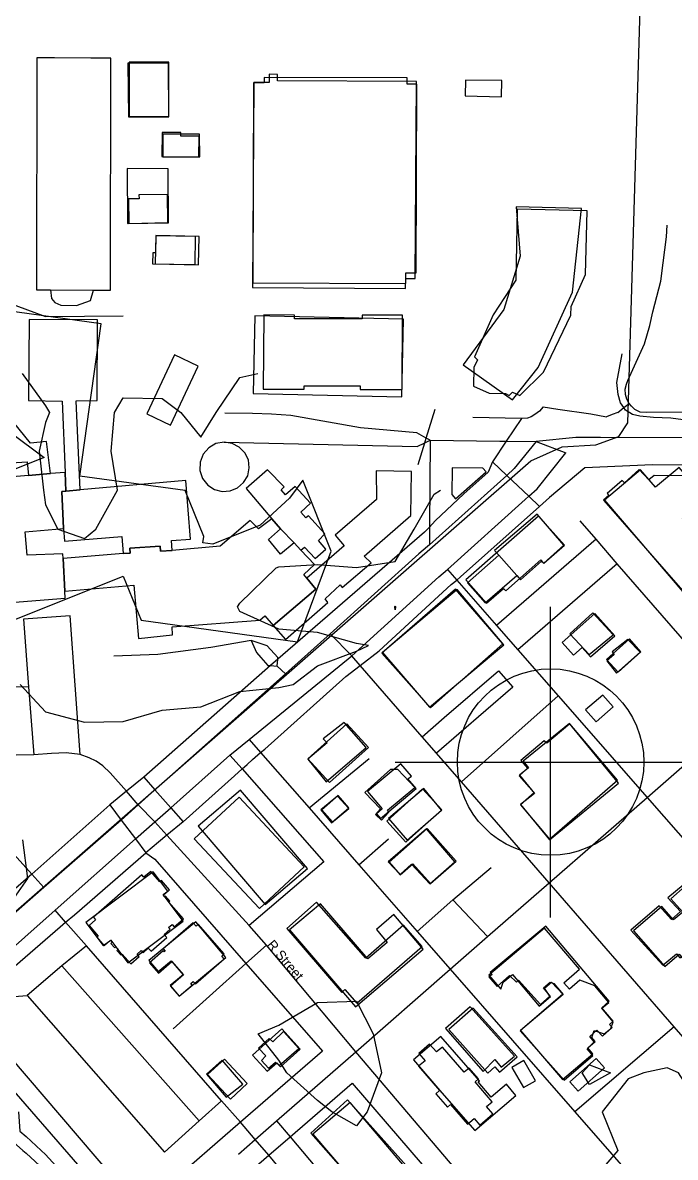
# Model space of a CAD drawing. Header units: metres. Extents: x 5999505 to 6749006, y 1851910 to 2460485.
# Drawn here: x 6331722 to 6332729, y 2153543 to 2155295 of the extents above; entities that cross this region are included whole.
import ezdxf

# ---------------------------------------------------------------- set-up
doc = ezdxf.new("R2010")
doc.units = ezdxf.units.M
for name, color, linetype in [('BUILDINGS', 9, 'Continuous'), ('CL_LOCAL', 4, 'Continuous'), ('CL_MAJOR', 2, 'Continuous'), ('CL_TRAIL', 6, 'Continuous'), ('CONTOUR_1FT', 251, 'Continuous'), ('CONTOUR_INDEX', 150, 'Continuous'), ('CONTOUR_MAJOR', 92, 'Continuous'), ('RAILROAD', 5, 'Continuous'), ('ROAD_LABELS', 3, 'Continuous')]:
    doc.layers.add(name, color=color, linetype=linetype)

msp = doc.modelspace()

# ---------------------------------------------------------------- linework, layer by layer
at = {"layer": 'BUILDINGS'}
for points in [[(6331743.319, 2155241.0262), (6331742.735, 2154882.7085), (6331764.4755, 2154882.6765), (6331830.81, 2154882.5351), (6331857.0041, 2154882.5032), (6331857.6452, 2155240.8204), (6331826.5586, 2155240.8923), (6331770.6554, 2155240.9849), (6331743.319, 2155241.0262)], [(6331946.9874, 2155234.5205), (6331885.749, 2155234.2924), (6331885.9471, 2155150.9176), (6331947.1828, 2155150.7817), (6331946.9874, 2155234.5205)], [(6331884.1278, 2155233.1042), (6331884.7686, 2155150.1263), (6331946.9723, 2155150.1281), (6331946.566, 2155233.1404), (6331884.1278, 2155233.1042)], [(6332078.5813, 2155203.2282), (6332076.2899, 2154886.5019), (6332313.0226, 2154884.9353), (6332313.1472, 2154900.2254), (6332327.5033, 2154900.1084), (6332329.9839, 2155204.4547), (6332114.9344, 2155205.8442), (6332115.0146, 2155215.6736), (6332102.4165, 2155215.7764), (6332102.3126, 2155203.0346), (6332078.5813, 2155203.2282)], [(6332078.1655, 2155202.5399), (6332077.0791, 2154893.4492), (6332313.0266, 2154892.6173), (6332313.0737, 2154909.1823), (6332329.1297, 2154909.1242), (6332330.0972, 2155200.3761), (6332315.184, 2155200.4249), (6332315.2055, 2155210.2547), (6332094.437, 2155210.9629), (6332094.4264, 2155202.48), (6332078.1655, 2155202.5399)], [(6332405.1045, 2155182.3621), (6332461.0576, 2155181.1781), (6332461.5522, 2155205.9312), (6332405.3032, 2155206.7535), (6332405.1045, 2155182.3621)], [(6331936.3329, 2155088.6863), (6331993.7851, 2155088.0716), (6331994.1345, 2155120.1074), (6331965.7454, 2155120.4119), (6331965.8172, 2155125.6176), (6331936.7249, 2155125.9279), (6331936.3329, 2155088.6863)], [(6331995.0192, 2155088.4985), (6331994.7185, 2155123.4521), (6331937.8745, 2155123.188), (6331937.8822, 2155088.2367), (6331995.0192, 2155088.4985)], [(6331883.0601, 2155070.0802), (6331883.1603, 2154985.4684), (6331946.6896, 2154986.2967), (6331946.0216, 2155069.5661), (6331883.0601, 2155070.0802)], [(6331885.4733, 2154985.2674), (6331945.8423, 2154986.5949), (6331945.0271, 2155030.2905), (6331901.071, 2155029.5572), (6331901.3135, 2155023.3659), (6331884.9036, 2155023.1359), (6331885.4733, 2154985.2674)], [(6332402.071, 2154766.9047), (6332478.1917, 2154712.7656), (6332517.6852, 2154762.7227), (6332570.7575, 2154879.0493), (6332584.8516, 2155008.6908), (6332483.8741, 2155011.115), (6332489.787, 2154934.866), (6332464.6786, 2154852.3527), (6332402.071, 2154766.9047)], [(6332485.4254, 2155007.316), (6332483.0679, 2154897.7487), (6332448.3501, 2154844.1484), (6332419.3999, 2154779.2149), (6332423.759, 2154774.8105), (6332418.0945, 2154762.8422), (6332417.5672, 2154734.0846), (6332442.0918, 2154723.3266), (6332466.9925, 2154722.7597), (6332473.1214, 2154719.7972), (6332478.1436, 2154724.8533), (6332489.5285, 2154719.6635), (6332526.152, 2154755.4087), (6332568.186, 2154843.9006), (6332568.5856, 2154857.0041), (6332590.9654, 2154906.7001), (6332593.2305, 2155004.9818), (6332485.4254, 2155007.316)], [(6331922.0597, 2154923.1124), (6331987.6841, 2154922.1397), (6331988.3289, 2154965.2409), (6331926.9819, 2154966.1422), (6331926.5921, 2154939.932), (6331922.3149, 2154940.0034), (6331922.0597, 2154923.1124)], [(6331927.221, 2154966.7228), (6331925.9854, 2154923.0439), (6331993.0693, 2154921.404), (6331994.3049, 2154965.0829), (6331927.221, 2154966.7228)], [(6331731.3153, 2154837.0013), (6331730.5855, 2154711.8383), (6331782.2351, 2154710.9794), (6331786.932, 2154600.8812), (6331788.3939, 2154571.8161), (6331810.3558, 2154573.7484), (6331803.9212, 2154711.4576), (6331836.7109, 2154711.7722), (6331837.2014, 2154836.391), (6331731.3153, 2154837.0013)], [(6332077.5016, 2154722.5855), (6332307.116, 2154717.4727), (6332309.8221, 2154837.3768), (6332080.209, 2154842.5261), (6332077.5016, 2154722.5855)], [(6332093.1747, 2154729.4479), (6332156.4622, 2154729.2957), (6332156.5067, 2154734.7564), (6332242.9399, 2154734.4156), (6332242.8954, 2154728.9549), (6332307.6478, 2154728.7911), (6332308.2895, 2154843.4694), (6332245.8813, 2154843.6141), (6332245.8338, 2154837.7893), (6332141.236, 2154838.2782), (6332141.2805, 2154843.739), (6332093.8173, 2154844.1262), (6332093.1747, 2154729.4479)], [(6331913.1944, 2154691.4148), (6331949.7636, 2154673.7499), (6331992.5835, 2154764.9651), (6331956.0121, 2154782.3387), (6331913.1944, 2154691.4148)], [(6332066.6366, 2154576.0249), (6332106.4528, 2154528.9528), (6332119.8641, 2154513.5523), (6332140.7253, 2154491.9017), (6332151.0668, 2154480.9315), (6332156.5546, 2154485.5833), (6332173.2295, 2154467.9717), (6332189.6369, 2154482.2189), (6332178.2324, 2154495.7827), (6332187.9855, 2154506.0792), (6332162.9821, 2154533.5888), (6332158.7672, 2154530.5285), (6332151.338, 2154539.3269), (6332166.2508, 2154553.5498), (6332142.5217, 2154579.2286), (6332127.4125, 2154566.0631), (6332120.5311, 2154573.7648), (6332125.1402, 2154578.4602), (6332099.5992, 2154604.6999), (6332066.6366, 2154576.0249)], [(6332108.4211, 2154364.375), (6332127.6124, 2154342.7381), (6332192.9783, 2154399.7287), (6332188.8068, 2154405.5879), (6332211.8364, 2154427.0626), (6332215.1145, 2154423.031), (6332259.6687, 2154461.0776), (6332249.1472, 2154471.5395), (6332320.9486, 2154534.4852), (6332322.2327, 2154602.1562), (6332267.5661, 2154603.148), (6332267.7637, 2154559.0933), (6332204.2577, 2154503.7621), (6332218.0132, 2154487.4486), (6332160.4397, 2154437.421), (6332174.5121, 2154420.4495), (6332108.4211, 2154364.375)], [(6332384.12, 2154566.7735), (6332390.2178, 2154559.9885), (6332437.2051, 2154601.8383), (6332432.4432, 2154607.1562), (6332384.955, 2154608.1256), (6332384.12, 2154566.7735)], [(6332618.6297, 2154558.1646), (6332744.9423, 2154413.8734), (6332841.2489, 2154496.1718), (6332792.5471, 2154549.6864), (6332753.0971, 2154515.8571), (6332740.5858, 2154530.2671), (6332775.5887, 2154561.2927), (6332746.8884, 2154595.4579), (6332696.645, 2154596.3036), (6332688.3848, 2154589.417), (6332673.9224, 2154605.2992), (6332651.1647, 2154584.7685), (6332647.6465, 2154588.1102), (6332624.0169, 2154568.4605), (6332626.6561, 2154565.1259), (6332618.6297, 2154558.1646)], [(6332744.2894, 2154412.8593), (6332841.0672, 2154495.4452), (6332795.4977, 2154548.6066), (6332755.6662, 2154514.7076), (6332741.4462, 2154531.5707), (6332775.9684, 2154561.144), (6332735.3325, 2154608.4402), (6332699.0435, 2154577.7891), (6332675.8239, 2154604.9196), (6332620.0644, 2154558.0437), (6332744.2894, 2154412.8593)], [(6331582.1294, 2154583.9145), (6331584.678, 2154551.6003), (6331586.1903, 2154532.2919), (6331588.5238, 2154502.3459), (6331656.8082, 2154507.6493), (6331663.9205, 2154417.0822), (6331688.842, 2154419.0265), (6331690.4348, 2154398.8073), (6331786.954, 2154406.3195), (6331786.4276, 2154417.2097), (6331783.91, 2154467.691), (6331783.5327, 2154475.3032), (6331728.2513, 2154472.8059), (6331725.413, 2154509.1274), (6331784.7885, 2154514.249), (6331782.0039, 2154571.5043), (6331788.3939, 2154571.8161), (6331786.932, 2154600.8812), (6331764.5019, 2154599.0257), (6331730.4904, 2154596.209), (6331582.1294, 2154583.9145)], [(6331782.0039, 2154571.5043), (6331784.7885, 2154514.249), (6331786.1523, 2154494.687), (6331874.6117, 2154501.9741), (6331876.5923, 2154475.4169), (6331887.3234, 2154476.2759), (6331886.8569, 2154483.7432), (6331933.7651, 2154487.0737), (6331934.4911, 2154479.0946), (6331952.4911, 2154480.2583), (6331951.2413, 2154495.8509), (6331980.4379, 2154497.4693), (6331973.736, 2154588.1786), (6331810.3558, 2154573.7484), (6331788.3939, 2154571.8161), (6331782.0039, 2154571.5043)], [(6332558.2584, 2154488.2805), (6332518.1909, 2154533.388), (6332406.0465, 2154434.9091), (6332437.9814, 2154398.6055), (6332464.2471, 2154421.6923), (6332467.7303, 2154417.6591), (6332522.0343, 2154465.6388), (6332526.6805, 2154460.5039), (6332558.2584, 2154488.2805)], [(6332450.0749, 2154480.3874), (6332456.8105, 2154472.7598), (6332484.6251, 2154441.4048), (6332490.6354, 2154434.6569), (6332522.7492, 2154463.4849), (6332526.476, 2154460.5784), (6332557.2643, 2154488.5435), (6332516.251, 2154536.2435), (6332450.0749, 2154480.3874)], [(6331783.91, 2154467.691), (6331786.4276, 2154417.2097), (6331893.012, 2154426.5696), (6331900.223, 2154344.4119), (6331953.0978, 2154349.9874), (6331952.2613, 2154362.3728), (6332088.0066, 2154372.5512), (6332095.3555, 2154379.0446), (6332108.4211, 2154364.375), (6332174.5121, 2154420.4495), (6332160.4397, 2154437.421), (6332155.6813, 2154443.1758), (6332172.4184, 2154458.3304), (6332151.0668, 2154480.9315), (6332140.7253, 2154491.9017), (6332119.5463, 2154474.5989), (6332101.0965, 2154497.322), (6332119.8641, 2154513.5523), (6332106.4528, 2154528.9528), (6332085.8747, 2154513.4655), (6332072.9994, 2154526.3132), (6332026.5859, 2154486.6437), (6331952.4911, 2154480.2583), (6331934.4911, 2154479.0946), (6331933.7651, 2154487.0737), (6331886.8569, 2154483.7432), (6331887.3234, 2154476.2759), (6331876.5923, 2154475.4169), (6331783.91, 2154467.691)], [(6332408.4696, 2154430.2292), (6332436.0252, 2154399.4588), (6332484.6251, 2154441.4048), (6332456.8105, 2154472.7598), (6332408.4696, 2154430.2292)], [(6332276.4643, 2154321.6821), (6332351.3702, 2154237.0068), (6332463.14, 2154336.1438), (6332390.1071, 2154420.5488), (6332276.4643, 2154321.6821)], [(6332349.6499, 2154238.0402), (6332464.4173, 2154334.6771), (6332392.4445, 2154419.7288), (6332277.3812, 2154322.7305), (6332349.6499, 2154238.0402)], [(6332635.9398, 2154348.5716), (6332605.1587, 2154382.6811), (6332554.6902, 2154337.9468), (6332572.1124, 2154318.509), (6332585.6877, 2154330.4129), (6332598.7536, 2154315.7435), (6332635.9398, 2154348.5716)], [(6332566.3439, 2154351.359), (6332596.4133, 2154319.8038), (6332633.6358, 2154349.901), (6332602.0335, 2154383.908), (6332566.3439, 2154351.359)], [(6332676.4666, 2154323.8488), (6332658.7543, 2154343.653), (6332623.335, 2154311.9027), (6332641.3402, 2154292.0961), (6332676.4666, 2154323.8488)], [(6332623.6993, 2154309.8609), (6332638.8984, 2154290.8781), (6332675.3198, 2154323.3484), (6332656.2583, 2154342.9815), (6332632.0454, 2154323.7006), (6332634.8844, 2154319.7091), (6332623.6993, 2154309.8609)], [(6332607.0213, 2154215.5557), (6332633.5799, 2154238.6403), (6332617.3207, 2154256.9764), (6332590.7621, 2154233.8918), (6332607.0213, 2154215.5557)], [(6332255.3799, 2154175.8237), (6332222.276, 2154212.5011), (6332162.0608, 2154158.381), (6332195.4577, 2154121.7011), (6332255.3799, 2154175.8237)], [(6332162.1134, 2154157.6524), (6332190.4849, 2154122.7247), (6332252.0114, 2154175.9604), (6332217.8084, 2154214.3943), (6332185.6375, 2154189.4263), (6332191.767, 2154182.9322), (6332162.1134, 2154157.6524)], [(6332488.2877, 2154132.0208), (6332511.691, 2154105.8353), (6332490.1817, 2154087.5519), (6332535.2817, 2154034.2846), (6332639.9527, 2154125.2156), (6332566.5005, 2154212.2449), (6332530.8637, 2154182.6081), (6332526.9673, 2154186.2806), (6332491.0303, 2154155.7725), (6332501.043, 2154143.9678), (6332488.2877, 2154132.0208)], [(6332534.9227, 2154033.3773), (6332641.9956, 2154120.6117), (6332566.272, 2154212.9749), (6332494.3023, 2154154.5809), (6332502.716, 2154144.3183), (6332488.8536, 2154133.1448), (6332512.0645, 2154104.9221), (6332490.5339, 2154087.6218), (6332534.9227, 2154033.3773)], [(6332321.8255, 2154131.5931), (6332305.5724, 2154150.6575), (6332254.2389, 2154107.7511), (6332276.8755, 2154080.9891), (6332268.0235, 2154073.4157), (6332274.1199, 2154066.4486), (6332328.996, 2154112.6028), (6332316.5161, 2154127.2675), (6332321.8255, 2154131.5931)], [(6332250.0107, 2154106.6569), (6332274.3298, 2154081.4103), (6332266.2004, 2154072.6296), (6332275.7653, 2154063.4133), (6332287.1188, 2154075.9178), (6332285.0937, 2154079.1017), (6332326.9886, 2154114.3667), (6332301.1081, 2154142.1745), (6332289.8534, 2154141.793), (6332250.0107, 2154106.6569)], [(6332368.8716, 2154079.8752), (6332339.2477, 2154112.1552), (6332283.753, 2154062.0011), (6332313.3769, 2154029.7211), (6332368.8716, 2154079.8752)], [(6332286.7182, 2154066.3095), (6332315.4253, 2154032.9811), (6332368.1616, 2154079.0436), (6332341.0698, 2154112.8321), (6332286.7182, 2154066.3095)], [(6331986.5655, 2154034.8625), (6332087.0411, 2153927.4051), (6332156.453, 2153991.7534), (6332055.9774, 2154099.2105), (6331986.5655, 2154034.8625)], [(6332161.559, 2153989.0904), (6332057.9413, 2154110.0803), (6331992.4399, 2154054.5474), (6332096.0545, 2153933.1932), (6332161.559, 2153989.0904)], [(6332182.2208, 2154079.4672), (6332198.6728, 2154059.6366), (6332225.1059, 2154081.6296), (6332207.7113, 2154100.849), (6332182.2208, 2154079.4672)], [(6332183.6867, 2154079.5645), (6332200.2357, 2154060.8617), (6332225.321, 2154082.8657), (6332208.772, 2154101.5685), (6332183.6867, 2154079.5645)], [(6332286.1736, 2153999.5062), (6332304.3863, 2153979.989), (6332322.242, 2153995.7535), (6332350.4727, 2153965.0868), (6332388.7245, 2153999.1437), (6332344.9831, 2154050.1065), (6332286.1736, 2153999.5062)], [(6332390.7852, 2154000.3284), (6332346.364, 2154050.5686), (6332287.3414, 2153998.987), (6332304.7607, 2153979.185), (6332324.2376, 2153996.1377), (6332351.2396, 2153965.6995), (6332390.7852, 2154000.3284)], [(6331818.9331, 2153905.6013), (6331845.893, 2153870.0659), (6331857.3881, 2153878.3457), (6331884.058, 2153843.1768), (6331969.558, 2153907.648), (6331938.5406, 2153948.6776), (6331945.617, 2153954.0809), (6331923.0074, 2153984.1197), (6331818.9331, 2153905.6013)], [(6331823.9925, 2153900.827), (6331838.276, 2153884.5819), (6331836.1217, 2153882.7063), (6331847.502, 2153869.7615), (6331857.1229, 2153878.1658), (6331859.8227, 2153875.0856), (6331857.6977, 2153873.2097), (6331863.6784, 2153866.4255), (6331865.5968, 2153868.121), (6331868.9646, 2153864.3071), (6331866.9577, 2153862.5395), (6331873.3743, 2153855.3149), (6331875.1746, 2153856.9021), (6331888.6754, 2153841.6828), (6331901.6021, 2153853.0455), (6331898.205, 2153856.8597), (6331904.4617, 2153862.3425), (6331907.4232, 2153859.0052), (6331915.4508, 2153866.0756), (6331919.7766, 2153861.1616), (6331944.0656, 2153882.4801), (6331940.0298, 2153887.0276), (6331949.2381, 2153895.1441), (6331946.7122, 2153898.0045), (6331952.1425, 2153902.766), (6331955.5686, 2153898.9152), (6331969.7052, 2153911.324), (6331946.9725, 2153937.0676), (6331948.8317, 2153938.6908), (6331942.0381, 2153946.3918), (6331940.5036, 2153945.0572), (6331938.384, 2153947.441), (6331948.3295, 2153956.134), (6331935.8172, 2153970.3987), (6331933.5155, 2153968.4151), (6331919.3193, 2153984.5867), (6331908.8429, 2153975.4611), (6331905.7657, 2153978.9814), (6331830.6312, 2153913.6246), (6331834.1147, 2153909.6278), (6331823.9925, 2153900.827)], [(6332660.5732, 2153893.8969), (6332710.2664, 2153839.6823), (6332731.2703, 2153857.0598), (6332736.347, 2153850.7928), (6332752.2152, 2153863.5884), (6332741.648, 2153875.6888), (6332760.5642, 2153892.1731), (6332767.018, 2153885.8949), (6332782.4747, 2153902.1526), (6332778.8047, 2153908.4445), (6332783.2605, 2153912.3038), (6332796.8382, 2153899.2688), (6332823.0333, 2153924.4681), (6332785.3212, 2153967.5172), (6332757.5316, 2153944.4061), (6332741.4248, 2153963.5054), (6332717.8237, 2153943.8189), (6332737.6053, 2153922.6145), (6332723.8213, 2153910.2753), (6332704.7408, 2153931.2192), (6332660.5732, 2153893.8969)], [(6332665.045, 2153892.5134), (6332713.5305, 2153837.5077), (6332735.369, 2153856.626), (6332740.5954, 2153850.7583), (6332753.8779, 2153862.6647), (6332745.4551, 2153871.835), (6332787.6581, 2153908.9914), (6332796.6609, 2153899.0882), (6332825.2884, 2153924.3406), (6332787.5429, 2153966.8802), (6332760.9841, 2153943.7955), (6332744.7217, 2153961.7674), (6332722.5874, 2153942.2875), (6332740.88, 2153921.7505), (6332726.7157, 2153909.4872), (6332708.426, 2153930.3882), (6332665.045, 2153892.5134)], [(6332129.3913, 2153896.2953), (6332214.4398, 2153797.702), (6332218.8985, 2153801.8889), (6332237.5114, 2153781.1306), (6332338.435, 2153868.6323), (6332309.781, 2153901.3049), (6332251.4672, 2153850.4458), (6332175.1397, 2153936.9534), (6332129.3913, 2153896.2953)], [(6332340.16, 2153864.5771), (6332294.8834, 2153917.7369), (6332267.7382, 2153894.6574), (6332284.5715, 2153874.8602), (6332254.4755, 2153849.2562), (6332181.3331, 2153934.682), (6332133.8287, 2153894.2931), (6332235.4144, 2153775.5045), (6332340.16, 2153864.5771)], [(6332035.3197, 2153851.4079), (6331988.8895, 2153906.7621), (6331916.3199, 2153846.9181), (6331930.5369, 2153829.6906), (6331950.8931, 2153846.6359), (6331969.1734, 2153824.6422), (6331949.4061, 2153808.0561), (6331963.0431, 2153791.5614), (6332035.3197, 2153851.4079)], [(6331917.1408, 2153843.3799), (6331931.1039, 2153827.3559), (6331951.8487, 2153845.2446), (6331969.876, 2153824.5636), (6331949.8391, 2153807.2516), (6331963.3669, 2153791.7408), (6331983.3449, 2153809.0169), (6331981.1386, 2153811.547), (6331984.7683, 2153814.6849), (6331988.1938, 2153810.7613), (6332032.6951, 2153849.3541), (6332028.892, 2153853.6812), (6332032.8759, 2153857.1438), (6331992.756, 2153903.017), (6331989.3332, 2153900.0959), (6331984.8627, 2153905.2294), (6331938.4433, 2153864.9777), (6331941.4625, 2153861.5307), (6331939.9573, 2153860.1959), (6331938.5057, 2153861.8461), (6331917.1408, 2153843.3799)], [(6332441.3973, 2153821.5923), (6332454.4346, 2153806.996), (6332473.2344, 2153823.5539), (6332484.0794, 2153813.1986), (6332487.2708, 2153816.4857), (6332521.4534, 2153779.0353), (6332535.8271, 2153791.8065), (6332527.3719, 2153804.1811), (6332538.0539, 2153813.378), (6332555.6312, 2153794.9583), (6332489.7997, 2153738.444), (6332558.0377, 2153662.27), (6332602.3265, 2153700.028), (6332593.564, 2153710.6575), (6332604.4029, 2153721.1275), (6332597.6721, 2153729.3739), (6332608.0359, 2153739.0832), (6332616.9869, 2153730.0177), (6332631.8055, 2153743.4406), (6332627.8886, 2153748.2055), (6332633.4673, 2153753.2207), (6332615.9092, 2153774.0066), (6332627.5364, 2153784.1425), (6332529.2667, 2153900.1357), (6332443.5338, 2153828.4924), (6332446.4981, 2153825.4828), (6332441.3973, 2153821.5923)], [(6332490.6233, 2153738.8377), (6332555.3475, 2153662.9473), (6332601.9667, 2153702.6159), (6332594.1299, 2153711.7816), (6332605.9327, 2153721.8796), (6332600.4161, 2153728.1137), (6332604.314, 2153739.0042), (6332619.5052, 2153733.4195), (6332629.8311, 2153742.0732), (6332633.723, 2153752.2356), (6332616.0193, 2153773.132), (6332626.9342, 2153782.145), (6332605.1671, 2153807.8074), (6332582.0888, 2153816.369), (6332565.8615, 2153802.6662), (6332557.1517, 2153812.5672), (6332581.6421, 2153833.4841), (6332527.6582, 2153896.9085), (6332441.5053, 2153824.0672), (6332459.7889, 2153802.4378), (6332463.6868, 2153813.3283), (6332477.8483, 2153825.2274), (6332519.3521, 2153776.4675), (6332536.7603, 2153791.2528), (6332525.7332, 2153804.4493), (6332536.3551, 2153813.4647), (6332541.9042, 2153811.235), (6332556.4175, 2153794.3694), (6332490.6233, 2153738.8377)], [(6332374.5849, 2153741.8219), (6332432.882, 2153675.5222), (6332450.6727, 2153694.0907), (6332460.5396, 2153682.36), (6332481.3635, 2153699.1926), (6332412.8015, 2153775.1145), (6332374.5849, 2153741.8219)], [(6332379.8745, 2153740.104), (6332439.9816, 2153672.9887), (6332450.9025, 2153682.7297), (6332458.1591, 2153674.2969), (6332485.0174, 2153698.1071), (6332417.3576, 2153773.2935), (6332379.8745, 2153740.104)], [(6332076.5769, 2153700.7085), (6332099.2286, 2153675.7666), (6332113.9852, 2153688.7529), (6332119.7946, 2153682.5162), (6332150.1988, 2153709.9379), (6332121.7407, 2153741.4804), (6332076.5769, 2153700.7085)], [(6332085.4828, 2153711.2668), (6332097.2555, 2153699.7024), (6332090.4868, 2153692.5125), (6332101.1139, 2153680.5934), (6332111.7395, 2153690.0455), (6332117.644, 2153684.6818), (6332148.1265, 2153710.9378), (6332124.1985, 2153737.4556), (6332107.9794, 2153721.2045), (6332102.2786, 2153726.3845), (6332085.4828, 2153711.2668)], [(6332419.9202, 2153584.3179), (6332483.3591, 2153638.4123), (6332468.5557, 2153655.6444), (6332445.246, 2153635.8102), (6332424.9261, 2153659.2765), (6332426.9919, 2153661.08), (6332367.4827, 2153729.6468), (6332325.2878, 2153693.5833), (6332369.1177, 2153642.6197), (6332369.1177, 2153642.6197), (6332419.9202, 2153584.3179)], [(6332333.1619, 2153703.3855), (6332343.0024, 2153692.019), (6332333.0582, 2153683.4715), (6332365.4529, 2153645.9626), (6332359.6104, 2153640.9496), (6332377.4333, 2153620.307), (6332382.2725, 2153624.4544), (6332408.5714, 2153593.9856), (6332418.8101, 2153602.7127), (6332427.4021, 2153592.7399), (6332447.7328, 2153610.1591), (6332438.1248, 2153621.3052), (6332446.7999, 2153628.7345), (6332420.1817, 2153659.57), (6332425.4634, 2153664.0779), (6332410.9785, 2153680.8341), (6332403.3362, 2153674.3066), (6332369.6642, 2153713.2821), (6332360.6646, 2153705.6007), (6332350.0697, 2153717.8835), (6332333.1619, 2153703.3855)], [(6332005.2537, 2153671.5456), (6332035.669, 2153635.6909), (6332061.6184, 2153655.7945), (6332029.4862, 2153693.1195), (6332005.2537, 2153671.5456)], [(6332007.1806, 2153670.6925), (6332042.327, 2153632.906), (6332068.3096, 2153657.087), (6332033.1603, 2153694.5094), (6332007.1806, 2153670.6925)], [(6332476.9731, 2153681.7892), (6332494.8867, 2153650.697), (6332513.4314, 2153661.1041), (6332495.5177, 2153692.1963), (6332476.9731, 2153681.7892)], [(6332620.2534, 2153681.3507), (6332607.4773, 2153695.6536), (6332566.7476, 2153659.5778), (6332579.5238, 2153645.2748), (6332620.2534, 2153681.3507)], [(6332166.6024, 2153579.9751), (6332251.6158, 2153484.1128), (6332236.2932, 2153470.0024), (6332274.0565, 2153426.0785), (6332349.0439, 2153491.3283), (6332223.3126, 2153631.7209), (6332166.6024, 2153579.9751)], [(6332346.1692, 2153487.3469), (6332227.4674, 2153627.391), (6332169.6395, 2153578.7125), (6332251.4897, 2153483.0216), (6332237.0319, 2153470.761), (6332274.4724, 2153426.7668), (6332346.1692, 2153487.3469)]]:
    msp.add_lwpolyline(points, close=True, dxfattribs=at)
for points in [[(6331692.9013, 2154367.1855), (6331876.924, 2154440.6815), (6331904.4948, 2154372.3744), (6332145.9542, 2154339.0933), (6332198.0801, 2154479.201), (6332154.144, 2154588.7818), (6332133.4064, 2154560.9172), (6332088.531, 2154519.4147), (6332015.0408, 2154490.1603), (6331999.8204, 2154492.1049), (6332001.0726, 2154501.9246), (6331972.6435, 2154572.7872), (6331809.623, 2154595.2347), (6331842.6033, 2154830.5217), (6331694.5117, 2154851.0276)], [(6331629.8243, 2154715.7565), (6331754.4808, 2154624.0831), (6331612.2028, 2154567.3581)], [(6331703.9251, 2154615.3943), (6331728.2314, 2154617.3802), (6331730.4904, 2154596.209), (6331764.5019, 2154599.0257), (6331758.4904, 2154648.6254), (6331733.768, 2154645.9148), (6331682.3584, 2154708.4097)]]:
    msp.add_lwpolyline(points, dxfattribs=at)
at = {"layer": 'CL_LOCAL'}
for points in [[(6331764.4755, 2154882.6765), (6331765.8046, 2154869.6318), (6331770.9975, 2154863.2909), (6331780.2246, 2154859.3927)], [(6331804.6534, 2154858.465), (6331825.9908, 2154866.4824), (6331830.81, 2154882.5351)], [(6331780.2246, 2154859.3927), (6331804.6534, 2154858.465)], [(6332350.7548, 2154650.4549), (6332344.8928, 2154653.8158), (6332330.3399, 2154662.1625), (6332243.1739, 2154669.6813), (6332135.5932, 2154688.908), (6332105.633, 2154690.6451), (6332076.3992, 2154691.6118), (6332033.5406, 2154692.5804)], [(6332069.024, 2154595.7019), (6332071.5544, 2154607.7685), (6332070.0724, 2154620.0499), (6332064.7424, 2154631.1613), (6332056.1127, 2154640.0423), (6332045.1126, 2154645.7024), (6332032.8511, 2154647.5864), (6332020.0281, 2154645.2882), (6332008.7533, 2154638.8269), (6332000.2635, 2154628.9569), (6331995.5937, 2154616.8349), (6331995.2535, 2154603.8766), (6331999.3135, 2154591.5378), (6332007.2581, 2154581.2789), (6332017.6337, 2154574.4952), (6332029.6214, 2154571.3755), (6332041.9638, 2154572.2214), (6332053.4295, 2154576.9336), (6332062.784, 2154585.049), (6332069.024, 2154595.7019)], [(6332032.8511, 2154647.5864), (6332330.9568, 2154640.7863), (6332342.6062, 2154646.4801), (6332350.7548, 2154650.4549)], [(6332350.7548, 2154650.4549), (6332349.9559, 2154516.482), (6332349.7888, 2154488.7773)], [(6332350.7548, 2154650.4549), (6332458.7164, 2154649.1748), (6332468.3846, 2154649.0596), (6332514.411, 2154648.5027)], [(6333155.4104, 2153864.8621), (6333054.5925, 2153981.2019), (6332837.8646, 2154231.3351), (6332792.5228, 2154283.7301), (6332764.7137, 2154315.8129), (6332639.922, 2154459.8368), (6332607.0623, 2154497.7496), (6332582.6211, 2154525.9823)], [(6332607.0623, 2154497.7496), (6332453.2334, 2154364.5495)], [(6332377.7247, 2154450.7587), (6332391.8917, 2154434.5875), (6332453.2334, 2154364.5495), (6332486.2996, 2154326.8169), (6332548.7743, 2154255.532), (6332685.9756, 2154098.919), (6333006.0212, 2153733.6254)], [(6332639.922, 2154459.8368), (6332486.2996, 2154326.8169)], [(6331730.4286, 2154269.5252), (6331685.4761, 2154268.9096), (6331667.5387, 2154275.4275), (6331657.3538, 2154280.4622), (6331635.1858, 2154299.9394), (6331590.8351, 2154351.4181), (6331546.5139, 2154402.8966)], [(6331810.2426, 2154165.3303), (6331795.0255, 2154379.3121), (6331722.6087, 2154373.9329), (6331730.4286, 2154269.5252)], [(6332074.2427, 2154341.1347), (6332012.2419, 2154330.3179), (6331930.1714, 2154319.6651), (6331862.2294, 2154316.8705)], [(6332074.2427, 2154341.1347), (6332082.6183, 2154322.6442), (6332089.4696, 2154314.8335), (6332100.3577, 2154302.621), (6332104.1059, 2154302.3355), (6332114.6765, 2154301.4847)], [(6332114.6765, 2154301.4847), (6332115.5552, 2154312.2178), (6332115.7823, 2154314.9101), (6332099.3172, 2154333.1025), (6332074.2427, 2154341.1347)], [(6332229.8415, 2154317.4385), (6332196.656, 2154351.2768)], [(6331754.0315, 2153959.4685), (6331735.7124, 2153980.2612), (6331438.8104, 2154310.5017)], [(6332852.8965, 2153600.8179), (6332727.8649, 2153744.6249), (6332534.6158, 2153966.8998), (6332399.1372, 2154122.735), (6332360.4127, 2154167.2856), (6332338.3505, 2154192.623), (6332242.7883, 2154302.5515), (6332229.8415, 2154317.4385)], [(6332127.2386, 2154289.7319), (6332114.6765, 2154301.4847)], [(6332338.3505, 2154192.623), (6332372.727, 2154222.1969), (6332456.5584, 2154294.3289), (6332478.562, 2154268.9921), (6332395.2024, 2154197.2203), (6332360.4127, 2154167.2856)], [(6331730.4286, 2154269.5252), (6331738.7134, 2154164.6405)], [(6332399.1372, 2154122.735), (6332548.7743, 2154255.532)], [(6332071.4713, 2154188.2095), (6332089.0343, 2154168.115), (6332163.7871, 2154082.6394), (6332240.6012, 2153994.7807), (6332330.5667, 2153891.888), (6332381.7186, 2153833.3649), (6332574.3099, 2153613.0967), (6332699.8994, 2153469.4666)], [(6332041.506, 2154164.2431), (6332060.3762, 2154142.7543), (6332186.4026, 2153999.4095), (6332071.4733, 2153901.1731)], [(6332163.7871, 2154082.6394), (6332256.6477, 2154158.8111)], [(6332240.6012, 2153994.7807), (6332286.4041, 2154034.9652)], [(6332439.5012, 2153883.7917), (6332385.816, 2153940.6607), (6332445.1459, 2153990.4196)], [(6332385.816, 2153940.6607), (6332330.5667, 2153891.888)], [(6332080.3483, 2153570.3754), (6332057.7979, 2153596.9548), (6332028.6225, 2153630.3601), (6331819.8406, 2153869.6233), (6331787.7628, 2153906.3657), (6331771.7387, 2153924.7367)], [(6331819.8406, 2153869.6233), (6331782.1397, 2153838.5481), (6331728.3226, 2153793.078), (6331940.421, 2153550.9108), (6331994.0859, 2153599.2587), (6332028.6225, 2153630.3601)], [(6332097.8302, 2153870.7035), (6332066.1281, 2153842.2003), (6331953.7242, 2153741.1768)], [(6331782.1397, 2153838.5481), (6331994.0859, 2153599.2587)], [(6332229.646, 2153089.5989), (6332210.6338, 2153111.744), (6332046.6627, 2153302.4366), (6332025.5996, 2153320.9943), (6331966.3969, 2153387.5934), (6331934.8074, 2153416.0307), (6331926.4792, 2153426.0015), (6331913.8856, 2153441.1042), (6331907.2114, 2153449.0955), (6331884.704, 2153484.5217), (6331703.3368, 2153697.2757), (6331658.3485, 2153724.6578), (6331625.1608, 2153761.8098), (6331608.2041, 2153780.8075)], [(6332727.8649, 2153744.6249), (6332574.3099, 2153613.0967)], [(6332113.4603, 2153599.2677), (6332134.7066, 2153574.4465), (6332245.825, 2153442.3279)], [(6332378.1357, 2153217.4529), (6332362.5514, 2153235.9657), (6332335.2431, 2153268.4452), (6332278.0138, 2153336.4111), (6332251.632, 2153367.4997), (6332212.3693, 2153414.4213), (6332130.7639, 2153511.3846), (6332101.4824, 2153546.1741), (6332080.3483, 2153570.3754)]]:
    msp.add_lwpolyline(points, dxfattribs=at)
at = {"layer": 'CL_MAJOR'}
for points in [[(6332865.4494, 2154661.7018), (6332764.769, 2154679.1953), (6332722.6485, 2154684.453), (6332695.5842, 2154685.5834), (6332674.8261, 2154687.5363), (6332663.1287, 2154690.3256), (6332652.3431, 2154697.1488), (6332649.8533, 2154700.8462), (6332644.7584, 2154708.4604), (6332641.2573, 2154721.0859), (6332639.1512, 2154739.5252), (6332647.367, 2154784.1667)], [(6332865.4494, 2154661.7018), (6332837.875, 2154654.1713), (6332613.9063, 2154654.6101), (6332575.6981, 2154654.557), (6332514.411, 2154648.5027)], [(6332514.411, 2154648.5027), (6332480.7866, 2154606.8716), (6332469.0386, 2154596.2635), (6332349.7888, 2154488.7773), (6332346.8665, 2154486.1433), (6332333.2081, 2154474.8227), (6332196.656, 2154351.2768), (6332127.2386, 2154289.7319), (6331925.7689, 2154110.613), (6331899.8544, 2154087.5603)], [(6332514.411, 2154648.5027), (6332560.5911, 2154630.8331)], [(6331925.5103, 2154060.9918), (6331950.0672, 2154082.8542), (6332041.506, 2154164.2431), (6332071.4713, 2154188.2095), (6332229.8415, 2154317.4385), (6332364.1548, 2154439.5101), (6332377.7247, 2154450.7587), (6332497.5651, 2154558.7863), (6332503.2029, 2154563.8738), (6332516.1314, 2154575.5282), (6332560.5911, 2154630.8331)], [(6332054.6729, 2153547.9395), (6332080.3483, 2153570.3754), (6332113.4603, 2153599.2677), (6332235.8149, 2153706.0358), (6332381.7186, 2153833.3649), (6332439.5012, 2153883.7917), (6332534.6158, 2153966.8998), (6332685.9756, 2154098.919), (6332837.8646, 2154231.3351), (6332984.4722, 2154359.4261), (6333136.8905, 2154492.4221)], [(6331810.2426, 2154165.3303), (6331788.8432, 2154167.726), (6331766.0107, 2154166.8567), (6331738.7134, 2154164.6405), (6331712.0729, 2154163.9116), (6331699.5688, 2154164.8147), (6331687.0816, 2154167.793), (6331672.9171, 2154173.4791), (6331660.8206, 2154181.2235), (6331647.5223, 2154192.5093), (6331498.4133, 2154361.2758)], [(6331899.8544, 2154087.5603), (6331881.6516, 2154108.2427), (6331856.4519, 2154136.8463), (6331845.2305, 2154147.7146), (6331834.975, 2154154.8614), (6331823.9996, 2154159.9753), (6331810.2426, 2154165.3303)], [(6331899.8544, 2154087.5603), (6331873.6113, 2154063.7456)], [(6331925.5103, 2154060.9918), (6331899.8544, 2154087.5603)], [(6331873.6113, 2154063.7456), (6331754.0315, 2153959.4685), (6331609.9553, 2153833.7296), (6331591.1269, 2153817.3182), (6331446.8137, 2153691.4365), (6331328.5883, 2153588.3515), (6331322.8335, 2153583.338), (6331300.404, 2153563.7523), (6331273.0755, 2153539.9107), (6331139.0105, 2153427.7816), (6331088.2385, 2153378.6834), (6331046.19, 2153342.8754), (6331024.6092, 2153323.2102), (6331018.3526, 2153317.764), (6330993.1784, 2153295.8346), (6330969.6269, 2153275.2754), (6330717.7916, 2153055.6562), (6330696.66, 2153037.2254)], [(6331608.2041, 2153780.8075), (6331635.4068, 2153803.6674), (6331771.7387, 2153924.7367), (6331895.555, 2154034.6953), (6331925.5103, 2154060.9918)], [(6332548.526, 2153339.7775), (6332435.0047, 2153472.0965), (6332235.8149, 2153706.0358), (6332097.8302, 2153870.7035), (6332071.4733, 2153901.1731), (6331944.3584, 2154040.3769), (6331925.5103, 2154060.9918)]]:
    msp.add_lwpolyline(points, dxfattribs=at)
at = {"layer": 'CL_TRAIL'}
for points in [[(6332954.316, 2154683.1515), (6332840.807, 2154683.237), (6332816.347, 2154687.5499), (6332795.9065, 2154692.522), (6332782.8205, 2154693.9027), (6332764.9168, 2154693.7571), (6332685.0975, 2154693.1322), (6332675.4056, 2154693.9393), (6332667.1476, 2154698.1205), (6332661.7988, 2154703.3339), (6332658.3431, 2154707.1484), (6332654.6172, 2154713.7685), (6332652.5984, 2154721.3213), (6332652.1646, 2154729.2252), (6332653.9593, 2154737.3295), (6332656.4059, 2154742.7343), (6332681.8327, 2154799.6142), (6332690.3256, 2154827.9065), (6332694.5707, 2154849.0976), (6332706.9385, 2154896.2902), (6332710.5676, 2154924.5857), (6332716.0795, 2154964.6255), (6332716.7227, 2154982.4599)], [(6332332.314, 2154613.1784), (6332342.6062, 2154646.4801), (6332344.8928, 2154653.8158), (6332358.7365, 2154698.6662)], [(6332525.219, 2154702.0065), (6332519.5401, 2154695.463), (6332512.7283, 2154690.1302), (6332506.6066, 2154686.7941), (6332501.1701, 2154684.836), (6332491.7011, 2154684.2214), (6332416.5562, 2154685.5253)], [(6332525.219, 2154702.0065), (6332547.9001, 2154698.7272), (6332598.9397, 2154691.3214), (6332623.0744, 2154686.6468)], [(6332640.6521, 2154693.5304), (6332631.8634, 2154690.1068), (6332623.0744, 2154686.6468)], [(6332640.6521, 2154693.5304), (6332649.8533, 2154700.8462), (6332658.3431, 2154707.1484)], [(6332491.7011, 2154684.2214), (6332468.3846, 2154649.0596), (6332447.1444, 2154617.0121), (6332469.0386, 2154596.2635), (6332503.2029, 2154563.8738), (6332519.6892, 2154548.2664)], [(6332447.1444, 2154617.0121), (6332440.3924, 2154601.0478), (6332402.8518, 2154567.8588), (6332358.7063, 2154525.9858)], [(6333003.9031, 2154608.7685), (6332764.4555, 2154611.844), (6332694.0831, 2154612.7443), (6332589.5572, 2154607.7698), (6332535.096, 2154562.0122), (6332519.6892, 2154548.2664)], [(6332397.7041, 2154439.528), (6332519.6892, 2154548.2664)], [(6332358.7063, 2154525.9858), (6332349.9559, 2154516.482), (6332341.9788, 2154508.3917)], [(6332341.9788, 2154508.3917), (6332115.5552, 2154312.2178), (6332104.1059, 2154302.3355), (6331908.5252, 2154130.341)], [(6332272.3019, 2154325.0656), (6332383.4535, 2154427.4476)], [(6332383.4535, 2154427.4476), (6332391.8917, 2154434.5875), (6332397.7041, 2154439.528)], [(6332220.7341, 2154285.7291), (6332242.7883, 2154302.5515), (6332272.3019, 2154325.0656)], [(6332095.3776, 2154173.4515), (6332220.7341, 2154285.7291)], [(6332076.6699, 2154157.4028), (6332089.0343, 2154168.115), (6332095.3776, 2154173.4515)], [(6332048.5693, 2154132.1469), (6332060.3762, 2154142.7543), (6332068.0214, 2154149.6458)], [(6332068.0214, 2154149.6458), (6332076.6699, 2154157.4028)], [(6331908.5252, 2154130.341), (6331881.6516, 2154108.2427), (6331855.9872, 2154087.1175)], [(6331908.5252, 2154130.341), (6331925.7689, 2154110.613), (6331950.0672, 2154082.8542), (6331969.2849, 2154060.8528)], [(6331969.2849, 2154060.8528), (6332048.5693, 2154132.1469)], [(6331855.9872, 2154087.1175), (6331735.7124, 2153980.2612), (6331599.8978, 2153861.5179), (6331591.7011, 2153855.2865), (6331582.6858, 2153849.2801)], [(6331855.9872, 2154087.1175), (6331873.6113, 2154063.7456), (6331895.555, 2154034.6953), (6331911.585, 2154013.4481)], [(6331969.2849, 2154060.8528), (6331944.3584, 2154040.3769), (6331931.4969, 2154029.8145), (6331911.585, 2154013.4481)], [(6331801.5064, 2153917.2848), (6331911.585, 2154013.4481), (6331925.4195, 2154003.2139), (6332066.1281, 2153842.2003), (6332184.3686, 2153706.8922), (6332057.7979, 2153596.9548), (6331943.3551, 2153497.55), (6331941.6261, 2153479.5788), (6331948.7929, 2153470.9281), (6331961.2691, 2153455.79), (6331969.2773, 2153446.1131), (6331983.3838, 2153444.0319), (6331994.0071, 2153453.1927), (6332101.4824, 2153546.1741), (6332134.7066, 2153574.4465), (6332230.3507, 2153657.5857), (6332408.5159, 2153450.5043), (6332494.2679, 2153351.6513), (6332362.5514, 2153235.9657), (6332302.6988, 2153183.4078), (6332255.7617, 2153144.434), (6332237.9417, 2153133.111)], [(6331779.4117, 2153899.1524), (6331787.7628, 2153906.3657), (6331801.5064, 2153917.2848)], [(6331634.0633, 2153768.3632), (6331651.0817, 2153785.5904), (6331670.5821, 2153805.3459), (6331779.4117, 2153899.1524)], [(6331693.6872, 2153778.5796), (6331708.3229, 2153791.0934), (6331728.3226, 2153793.078)], [(6331613.3367, 2153752.7318), (6331659.9021, 2153699.6331), (6331839.9385, 2153492.6056)]]:
    msp.add_lwpolyline(points, dxfattribs=at)
at = {"layer": 'CONTOUR_1FT'}
for points, elevation in [([(6331689.8997, 2153613.3947), (6331689.3765, 2153583.3947), (6331696.8765, 2153575.7676), (6331721.6265, 2153553.3947), (6331726.8765, 2153549.5237), (6331754.535, 2153523.3947), (6331756.8765, 2153521.3077), (6331786.8765, 2153493.6186), (6331787.0954, 2153493.3947), (6331816.8765, 2153468.6674), (6331823.0467, 2153463.3947), (6331846.8765, 2153443.2749), (6331859.3765, 2153433.3947), (6331876.8765, 2153417.9947), (6331894.6813, 2153403.3947), (6331906.8765, 2153394.3585), (6331936.8765, 2153390.3877)], 301), ([(6331714.8252, 2153613.3947), (6331716.9984, 2153583.3947), (6331726.8765, 2153575.2129), (6331749.8552, 2153553.3947), (6331756.8765, 2153547.1683), (6331778.4149, 2153523.3947), (6331786.8765, 2153516.0066), (6331808.9932, 2153493.3947), (6331816.8765, 2153486.8492), (6331844.3233, 2153463.3947), (6331846.8765, 2153461.239), (6331876.8765, 2153442.719)], 302)]:
    msp.add_lwpolyline(points, dxfattribs=dict(at, elevation=elevation))
at = {"layer": 'CONTOUR_INDEX', "elevation": 300}
for points in [[(6331717.3765, 2154273.3947), (6331756.8765, 2154231.0732), (6331816.8765, 2154215.0928), (6331876.8765, 2154216.0762), (6331936.8765, 2154233.7121), (6331996.8765, 2154238.8492), (6332056.8765, 2154262.6254), (6332116.8765, 2154268.4876), (6332139.2493, 2154273.3947), (6332176.8765, 2154301.8562), (6332236.8765, 2154324.5711), (6332255.6265, 2154333.3947), (6332236.8765, 2154336.3073), (6332176.8765, 2154353.7253), (6332116.8765, 2154358.588), (6332056.8765, 2154385.8947), (6332053.0562, 2154393.3947), (6332056.8765, 2154398.735), (6332113.0055, 2154453.3947), (6332116.8765, 2154455.2037), (6332176.8765, 2154458.5417), (6332236.8765, 2154453.7173), (6332296.8765, 2154463.1773), (6332326.3658, 2154513.3947), (6332356.8765, 2154567.1025), (6332367.0583, 2154573.3947)], [(6332296.8765, 2154388.3947), (6332296.2704, 2154393.3947), (6332296.8765, 2154394.699), (6332297.4028, 2154393.3947), (6332296.8765, 2154388.3947)], [(6331696.8765, 2153927.1652), (6331729.6672, 2153973.3947), (6331721.4918, 2154033.3947)], [(6333076.8765, 2153734.3703), (6333073.9496, 2153733.3947), (6333068.5259, 2153673.3947), (6333016.8765, 2153625.2216), (6332966.6724, 2153613.3947), (6332956.8765, 2153606.4382), (6332943.1622, 2153613.3947), (6332896.8765, 2153632.2319), (6332836.8765, 2153641.8157), (6332779.0193, 2153613.3947), (6332776.8765, 2153612.7564), (6332772.8765, 2153613.3947), (6332734.5814, 2153673.3947), (6332716.8765, 2153681.3359), (6332680.8765, 2153673.3947), (6332656.8765, 2153664.2807), (6332616.6765, 2153613.3947), (6332640.8765, 2153553.3947), (6332596.8765, 2153502.6254)], [(6332596.8765, 2153655.5223), (6332585.5251, 2153673.3947), (6332596.8765, 2153685.5686), (6332629.1841, 2153673.3947), (6332596.8765, 2153655.5223)]]:
    msp.add_lwpolyline(points, dxfattribs=at)
at = {"layer": 'CONTOUR_MAJOR'}
for points, elevation in [([(6331682.2678, 2154933.3947), (6331683.2827, 2154873.3947), (6331696.8765, 2154863.8865), (6331756.8765, 2154841.4959), (6331816.8765, 2154842.0815), (6331876.8765, 2154842.4269)], 295), ([(6331720.472, 2154753.3947), (6331756.8765, 2154703.5485), (6331763.0447, 2154693.3947), (6331756.8765, 2154677.6804), (6331746.8765, 2154633.3947), (6331753.5015, 2154573.3947), (6331756.8765, 2154550.8947), (6331776.0254, 2154513.3947), (6331816.8765, 2154498.511), (6331834.4911, 2154513.3947), (6331867.8765, 2154573.3947), (6331858.305, 2154633.3947), (6331863.3281, 2154693.3947), (6331876.8765, 2154716.0974), (6331936.8765, 2154715.2129), (6331965.5332, 2154693.3947), (6331996.8765, 2154655.2129), (6332020.472, 2154693.3947), (6332056.8765, 2154747.3947), (6332084.5688, 2154753.3947)], 295), ([(6332236.8765, 2153591.7553), (6332199.1622, 2153613.3947), (6332176.8765, 2153630.5375), (6332129.6037, 2153673.3947), (6332116.8765, 2153693.206), (6332085.3209, 2153733.3947), (6332116.8765, 2153747.1811), (6332176.8765, 2153782.2408), (6332236.8765, 2153784.1639), (6332263.0151, 2153733.3947), (6332275.8126, 2153673.3947), (6332253.4802, 2153613.3947), (6332236.8765, 2153591.7553)], 305)]:
    msp.add_lwpolyline(points, dxfattribs=dict(at, elevation=elevation))
at = {"layer": 'IMG_ALIGN_FAR'}
for p, q in [((6332536.8765, 2153913.3947, 275.3327), (6332536.8765, 2154393.3947, 275.3327)), ((6332296.8765, 2154153.3947, 275.3327), (6332776.8765, 2154153.3947, 275.3327))]:
    msp.add_line(p, q, dxfattribs=at)
msp.add_circle((6332536.8765, 2154153.3947, 275.3327), 144, dxfattribs=at)
at = {"layer": 'RAILROAD'}
msp.add_lwpolyline([(6323509.3892, 2146772.5044), (6329637.7352, 2152116.2727), (6330082.7849, 2152500.1274), (6332506.4612, 2154618.5677), (6332554.9836, 2154640.2719), (6332606.8115, 2154643.3087), (6332642.4291, 2154656.2711), (6332656.4005, 2154677.2737), (6332678.1586, 2155421.0469), (6332702.3518, 2157223.8221)], dxfattribs=at)

# ---------------------------------------------------------------- texts
at = {"layer": 'ROAD_LABELS'}
msp.add_text('R Street', height=15, rotation=310.1036, dxfattribs=at).set_placement((6332097.8302, 2153870.7035))

doc.saveas('drawing.dxf')
